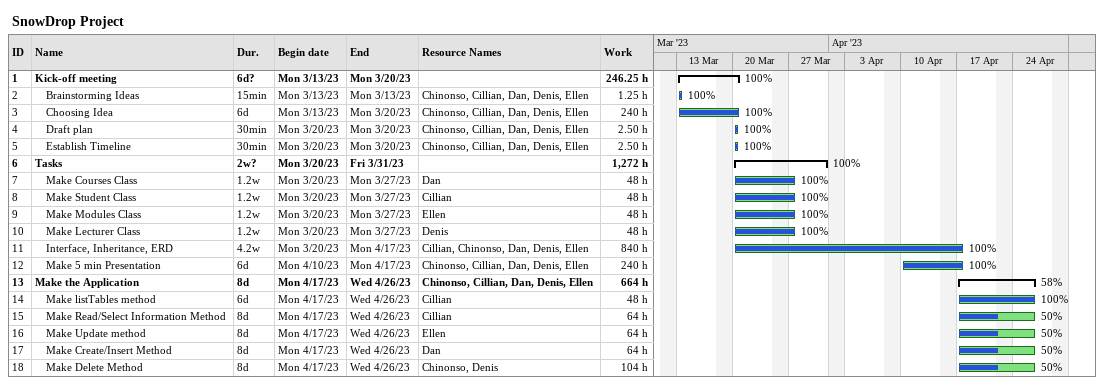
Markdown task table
SnowDrop Project

| ID | Level | Task | Duration | Start | Finish | Resources | % complete | Work (h) |
|---|---|---|---|---|---|---|---|---|
| 1 | 1 | **Kick-off meeting** | 6d? | 2023-03-13 | 2023-03-20 |  | 100 | 246.25 |
| 2 | 2 | Brainstorming Ideas | 15min | 2023-03-13 | 2023-03-13 | Chinonso, Cillian, Dan, Denis, Ellen | 100 | 1.25 |
| 3 | 2 | Choosing Idea | 6d | 2023-03-13 | 2023-03-20 | Chinonso, Cillian, Dan, Denis, Ellen | 100 | 240 |
| 4 | 2 | Draft plan | 30min | 2023-03-20 | 2023-03-20 | Chinonso, Cillian, Dan, Denis, Ellen | 100 | 2.50 |
| 5 | 2 | Establish Timeline | 30min | 2023-03-20 | 2023-03-20 | Chinonso, Cillian, Dan, Denis, Ellen | 100 | 2.50 |
| 6 | 1 | **Tasks** | 2w? | 2023-03-20 | 2023-03-31 |  | 100 | 1272 |
| 7 | 2 | Make Courses Class | 1.2w | 2023-03-20 | 2023-03-27 | Dan | 100 | 48 |
| 8 | 2 | Make Student Class | 1.2w | 2023-03-20 | 2023-03-27 | Cillian | 100 | 48 |
| 9 | 2 | Make Modules Class | 1.2w | 2023-03-20 | 2023-03-27 | Ellen | 100 | 48 |
| 10 | 2 | Make Lecturer Class | 1.2w | 2023-03-20 | 2023-03-27 | Denis | 100 | 48 |
| 11 | 2 | Interface, Inheritance, ERD | 4.2w | 2023-03-20 | 2023-04-17 | Cillian, Chinonso, Dan, Denis, Ellen | 100 | 840 |
| 12 | 2 | Make 5 min Presentation | 6d | 2023-04-10 | 2023-04-17 | Chinonso, Cillian, Dan, Denis, Ellen | 100 | 240 |
| 13 | 1 | **Make the Application** | 8d | 2023-04-17 | 2023-04-26 | Chinonso, Cillian, Dan, Denis, Ellen | 58 | 664 |
| 14 | 2 | Make listTables method | 6d | 2023-04-17 | 2023-04-26 | Cillian | 100 | 48 |
| 15 | 2 | Make Read/Select Information Method | 8d | 2023-04-17 | 2023-04-26 | Cillian | 50 | 64 |
| 16 | 2 | Make Update method | 8d | 2023-04-17 | 2023-04-26 | Ellen | 50 | 64 |
| 17 | 2 | Make Create/Insert Method | 8d | 2023-04-17 | 2023-04-26 | Dan | 50 | 64 |
| 18 | 2 | Make Delete Method | 8d | 2023-04-17 | 2023-04-26 | Chinonso, Denis | 50 | 104 |
